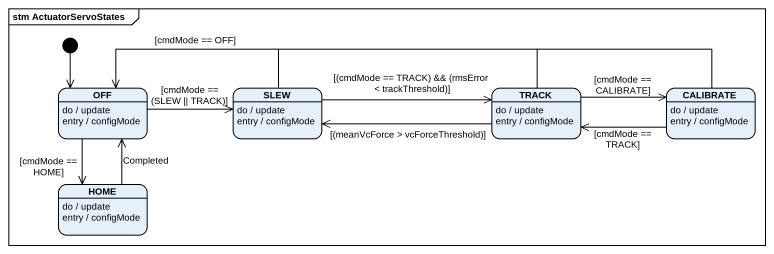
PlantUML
@startuml
mainframe stm ActuatorServoStates
hide empty description
state OFF
OFF : do / update
OFF : entry / configMode
state SLEW
SLEW : do / update
SLEW : entry / configMode
state TRACK
TRACK : do / update
TRACK : entry / configMode
state CALIBRATE
CALIBRATE : do / update
CALIBRATE : entry / configMode
state HOME
HOME : do / update
HOME : entry / configMode
[*] --> OFF
OFF -right-> SLEW : [cmdMode == (SLEW || TRACK)]
OFF --> HOME : [cmdMode == HOME]
SLEW -left-> OFF : [cmdMode == OFF]
SLEW -right-> TRACK : [(cmdMode == TRACK) && (rmsError < trackThreshold)]
TRACK -left-> OFF
TRACK -left-> SLEW : [(meanVcForce > vcForceThreshold)]
TRACK -right-> CALIBRATE : [cmdMode == CALIBRATE]
CALIBRATE -left-> OFF
CALIBRATE -left-> TRACK : [cmdMode == TRACK]
HOME -up-> OFF : Completed
@enduml
